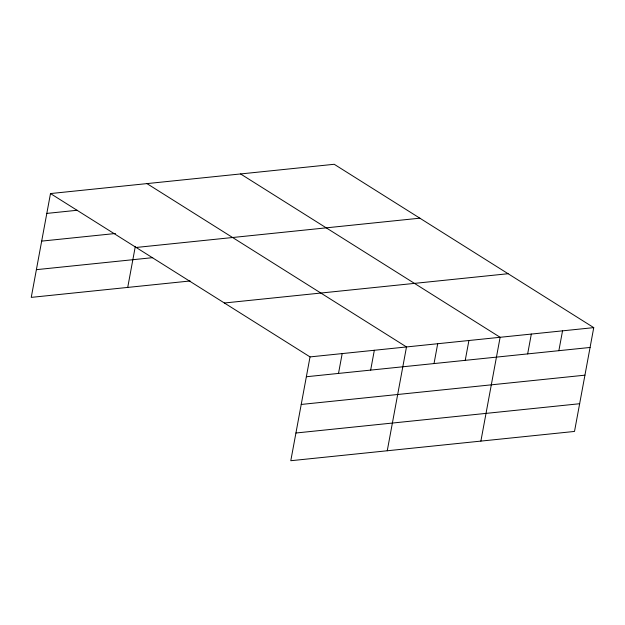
<?xml version="1.0" encoding="UTF-8"?>
<svg xmlns="http://www.w3.org/2000/svg" width="625" height="625" viewBox="0 0 625 625"><rect width="100%" height="100%" fill="white"/><g stroke="black" fill="none" stroke-linecap="round" stroke-linejoin="round"><path stroke-width="0.94" d="M50.492 193.562L310.031 356.906L290.789 460.719L574.508 431.438L593.75 327.625L334.211 164.281L50.492 193.562L31.25 297.375L190.133 280.977M127.719 287.422L135.32 246.383M338.508 373.422L342.188 353.586M370.664 370.109L374.336 350.266M387.25 450.766L406.492 346.945L146.953 183.609M434.023 363.57L437.703 343.727M465.234 360.344L468.914 340.508M480.883 441.102L500.125 337.289L240.586 173.945M527.656 353.906L531.328 334.062M558.867 350.68L562.539 330.844M46.812 213.406L77.078 210.281M41.68 241.117L115.445 233.5M136.141 247.469L419.859 218.18M36.383 269.664L152.711 257.656M224.383 303L508.102 273.719M310.031 356.906L593.75 327.625M306.352 376.742L590.07 347.461M301.219 404.453L584.938 375.172M295.922 433.008L579.648 403.727"/></g></svg>
